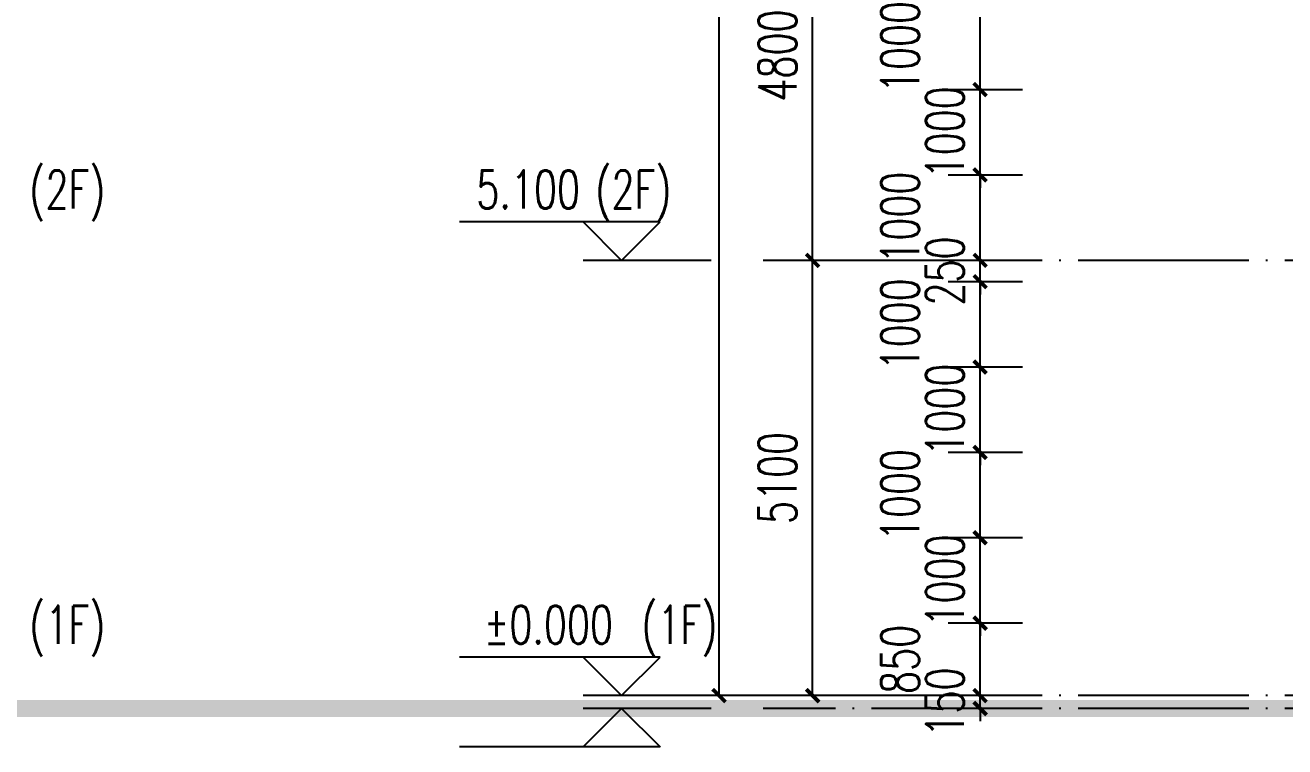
# Model space of a CAD drawing. Header units: millimetres. Extents: x 708158 to 1984082, y -168213 to -53.
# Drawn here: x 1019963 to 1034712, y -86557 to -78101 of the extents above; entities that cross this region are included whole.
import ezdxf

# ---------------------------------------------------------------- set-up
doc = ezdxf.new("R2010")
doc.units = ezdxf.units.MM
doc.header["$LTSCALE"] = 1000
doc.linetypes.add('DOTE', pattern=[2.42, 2, -0.2, 0.02, -0.2])
doc.layers.get('0').update_dxf_attribs({"color": 8})
for name, color, linetype in [('A-AXIS', 1, 'DOTE'), ('DIM_ELEV', 3, 'Continuous'), ('PUB_DIM', 3, 'Continuous'), ('PUB_TEXT', 7, 'Continuous'), ('立面加粗', 5, 'Continuous')]:
    doc.layers.add(name, color=color, linetype=linetype)
doc.styles.add('_TCH_DIM', font='SIMPLEX', dxfattribs={"bigfont": 'GBCBIG'})
doc.styles.add('_TCH_DIM_T3', font='SIMPLEX', dxfattribs={"width": 0.705882, "bigfont": 'GBCBIG'})
doc.dimstyles.new('_TCH_ARCH&&150', dxfattribs={"dimtxt": 446.25, "dimasz": 150, "dimexe": 375, "dimexo": 450, "dimgap": 189.375, "dimtad": 1, "dimdec": 0, "dimzin": 0, "dimdsep": 46, "dimtxsty": '_TCH_DIM_T3', "dimblk": 'ARCHTICK', "dimcen": 0.09, "dimclrt": 7, "dimazin": 2, "dimtfac": 1, "dimtdec": 0, "dimtix": 1, "dimtmove": 2, "dimatfit": 3, "dimfxl": 1, "dimtolj": 1, "dimtzin": 0, "dimarcsym": 0})

# ---------------------------------------------------------------- blocks, each defined once
blk = doc.blocks.new('_ArchTick')
at = {"color": 0, "linetype": 'ByBlock', "const_width": 0.3}
blk.add_lwpolyline([(-0.5, -0.5), (0.5, 0.5)], dxfattribs=at)
blk = doc.blocks.new('*D415')
at = {"layer": 'Defpoints', "color": 0, "transparency": 16777216}
for p in [(1031144, -85957), (1032092, -85957), (1032092, -86107)]:
    blk.add_point(p, dxfattribs=at)
at = {"layer": 'PUB_DIM', "color": 0, "lineweight": -2, "transparency": 16777216}
for p, q in [((1031144, -85957), (1031144, -85807)), ((1031642, -85957), (1030769, -85957)), ((1031144, -86107), (1031144, -85957)), ((1031642, -86107), (1030769, -86107)), ((1031144, -86107), (1031144, -86257))]:
    blk.add_line(p, q, dxfattribs=at)
at = {"layer": 'PUB_DIM', "color": 0, "lineweight": -2, "transparency": 16777216, "xscale": 150, "yscale": 150, "zscale": 150}
for p, rotation in [((1031144, -85957), 270), ((1031144, -86107), 90)]:
    blk.add_blockref('_ArchTick', p, dxfattribs=dict(at, rotation=rotation))
at = {"layer": 'PUB_DIM', "color": 7, "transparency": 16777216, "insert": (1030732, -86032), "char_height": 446.2, "attachment_point": 5, "rotation": 90, "style": '_TCH_DIM_T3'}
blk.add_mtext('\\A1;150', dxfattribs=at)
blk = doc.blocks.new('*D416')
at = {"layer": 'Defpoints', "color": 0, "transparency": 16777216}
for p in [(1031144, -85107), (1032092, -85107), (1032092, -85957)]:
    blk.add_point(p, dxfattribs=at)
at = {"layer": 'PUB_DIM', "color": 0, "lineweight": -2, "transparency": 16777216}
for p, q in [((1031642, -85107), (1030769, -85107)), ((1031144, -85957), (1031144, -85107)), ((1031642, -85957), (1030769, -85957))]:
    blk.add_line(p, q, dxfattribs=at)
at = {"layer": 'PUB_DIM', "color": 0, "lineweight": -2, "transparency": 16777216, "xscale": 150, "yscale": 150, "zscale": 150}
for p, rotation in [((1031144, -85107), 90), ((1031144, -85957), 270)]:
    blk.add_blockref('_ArchTick', p, dxfattribs=dict(at, rotation=rotation))
at = {"layer": 'PUB_DIM', "color": 7, "transparency": 16777216, "insert": (1030207, -85532), "char_height": 446.2, "attachment_point": 5, "rotation": 90, "style": '_TCH_DIM_T3'}
blk.add_mtext('\\A1;850', dxfattribs=at)
blk = doc.blocks.new('*D417')
at = {"layer": 'Defpoints', "color": 0, "transparency": 16777216}
for p in [(1031144, -84107), (1032092, -84107), (1032092, -85107)]:
    blk.add_point(p, dxfattribs=at)
at = {"layer": 'PUB_DIM', "color": 0, "lineweight": -2, "transparency": 16777216}
for p, q in [((1031144, -84107), (1031144, -83957)), ((1031642, -84107), (1030769, -84107)), ((1031144, -85107), (1031144, -84107)), ((1031642, -85107), (1030769, -85107)), ((1031144, -85107), (1031144, -85257))]:
    blk.add_line(p, q, dxfattribs=at)
at = {"layer": 'PUB_DIM', "color": 0, "lineweight": -2, "transparency": 16777216, "xscale": 150, "yscale": 150, "zscale": 150}
for p, rotation in [((1031144, -84107), 270), ((1031144, -85107), 90)]:
    blk.add_blockref('_ArchTick', p, dxfattribs=dict(at, rotation=rotation))
at = {"layer": 'PUB_DIM', "color": 7, "transparency": 16777216, "insert": (1030732, -84607), "char_height": 446.2, "attachment_point": 5, "rotation": 90, "style": '_TCH_DIM_T3'}
blk.add_mtext('\\A1;1000', dxfattribs=at)
blk = doc.blocks.new('*D418')
at = {"layer": 'Defpoints', "color": 0, "transparency": 16777216}
for p in [(1031144, -83107), (1032092, -83107), (1032092, -84107)]:
    blk.add_point(p, dxfattribs=at)
at = {"layer": 'PUB_DIM', "color": 0, "lineweight": -2, "transparency": 16777216}
for p, q in [((1031642, -83107), (1030769, -83107)), ((1031144, -84107), (1031144, -83107)), ((1031642, -84107), (1030769, -84107))]:
    blk.add_line(p, q, dxfattribs=at)
at = {"layer": 'PUB_DIM', "color": 0, "lineweight": -2, "transparency": 16777216, "xscale": 150, "yscale": 150, "zscale": 150}
for p, rotation in [((1031144, -83107), 90), ((1031144, -84107), 270)]:
    blk.add_blockref('_ArchTick', p, dxfattribs=dict(at, rotation=rotation))
at = {"layer": 'PUB_DIM', "color": 7, "transparency": 16777216, "insert": (1030207, -83607), "char_height": 446.2, "attachment_point": 5, "rotation": 90, "style": '_TCH_DIM_T3'}
blk.add_mtext('\\A1;1000', dxfattribs=at)
blk = doc.blocks.new('*D419')
at = {"layer": 'Defpoints', "color": 0, "transparency": 16777216}
for p in [(1031144, -82107), (1032092, -82107), (1032092, -83107)]:
    blk.add_point(p, dxfattribs=at)
at = {"layer": 'PUB_DIM', "color": 0, "lineweight": -2, "transparency": 16777216}
for p, q in [((1031144, -82107), (1031144, -81957)), ((1031642, -82107), (1030769, -82107)), ((1031144, -83107), (1031144, -82107)), ((1031642, -83107), (1030769, -83107)), ((1031144, -83107), (1031144, -83257))]:
    blk.add_line(p, q, dxfattribs=at)
at = {"layer": 'PUB_DIM', "color": 0, "lineweight": -2, "transparency": 16777216, "xscale": 150, "yscale": 150, "zscale": 150}
for p, rotation in [((1031144, -82107), 270), ((1031144, -83107), 90)]:
    blk.add_blockref('_ArchTick', p, dxfattribs=dict(at, rotation=rotation))
at = {"layer": 'PUB_DIM', "color": 7, "transparency": 16777216, "insert": (1030732, -82607), "char_height": 446.2, "attachment_point": 5, "rotation": 90, "style": '_TCH_DIM_T3'}
blk.add_mtext('\\A1;1000', dxfattribs=at)
blk = doc.blocks.new('*D420')
at = {"layer": 'Defpoints', "color": 0, "transparency": 16777216}
for p in [(1031144, -81107), (1032092, -81107), (1032092, -82107)]:
    blk.add_point(p, dxfattribs=at)
at = {"layer": 'PUB_DIM', "color": 0, "lineweight": -2, "transparency": 16777216}
for p, q in [((1031642, -81107), (1030769, -81107)), ((1031144, -82107), (1031144, -81107)), ((1031642, -82107), (1030769, -82107))]:
    blk.add_line(p, q, dxfattribs=at)
at = {"layer": 'PUB_DIM', "color": 0, "lineweight": -2, "transparency": 16777216, "xscale": 150, "yscale": 150, "zscale": 150}
for p, rotation in [((1031144, -81107), 90), ((1031144, -82107), 270)]:
    blk.add_blockref('_ArchTick', p, dxfattribs=dict(at, rotation=rotation))
at = {"layer": 'PUB_DIM', "color": 7, "transparency": 16777216, "insert": (1030207, -81607), "char_height": 446.2, "attachment_point": 5, "rotation": 90, "style": '_TCH_DIM_T3'}
blk.add_mtext('\\A1;1000', dxfattribs=at)
blk = doc.blocks.new('*D421')
at = {"layer": 'Defpoints', "color": 0, "transparency": 16777216}
for p in [(1031144, -80857), (1032092, -80857), (1032092, -81107)]:
    blk.add_point(p, dxfattribs=at)
at = {"layer": 'PUB_DIM', "color": 0, "lineweight": -2, "transparency": 16777216}
for p, q in [((1031144, -80857), (1031144, -80707)), ((1031642, -80857), (1030769, -80857)), ((1031144, -81107), (1031144, -80857)), ((1031642, -81107), (1030769, -81107)), ((1031144, -81107), (1031144, -81257))]:
    blk.add_line(p, q, dxfattribs=at)
at = {"layer": 'PUB_DIM', "color": 0, "lineweight": -2, "transparency": 16777216, "xscale": 150, "yscale": 150, "zscale": 150}
for p, rotation in [((1031144, -80857), 270), ((1031144, -81107), 90)]:
    blk.add_blockref('_ArchTick', p, dxfattribs=dict(at, rotation=rotation))
at = {"layer": 'PUB_DIM', "color": 7, "transparency": 16777216, "insert": (1030732, -80982), "char_height": 446.2, "attachment_point": 5, "rotation": 90, "style": '_TCH_DIM_T3'}
blk.add_mtext('\\A1;250', dxfattribs=at)
blk = doc.blocks.new('*D422')
at = {"layer": 'Defpoints', "color": 0, "transparency": 16777216}
for p in [(1031144, -79857), (1032092, -79857), (1032092, -80857)]:
    blk.add_point(p, dxfattribs=at)
at = {"layer": 'PUB_DIM', "color": 0, "lineweight": -2, "transparency": 16777216}
for p, q in [((1031642, -79857), (1030769, -79857)), ((1031144, -80857), (1031144, -79857)), ((1031642, -80857), (1030769, -80857))]:
    blk.add_line(p, q, dxfattribs=at)
at = {"layer": 'PUB_DIM', "color": 0, "lineweight": -2, "transparency": 16777216, "xscale": 150, "yscale": 150, "zscale": 150}
for p, rotation in [((1031144, -79857), 90), ((1031144, -80857), 270)]:
    blk.add_blockref('_ArchTick', p, dxfattribs=dict(at, rotation=rotation))
at = {"layer": 'PUB_DIM', "color": 7, "transparency": 16777216, "insert": (1030207, -80357), "char_height": 446.2, "attachment_point": 5, "rotation": 90, "style": '_TCH_DIM_T3'}
blk.add_mtext('\\A1;1000', dxfattribs=at)
blk = doc.blocks.new('*D423')
at = {"layer": 'Defpoints', "color": 0, "transparency": 16777216}
for p in [(1031144, -78857), (1032092, -78857), (1032092, -79857)]:
    blk.add_point(p, dxfattribs=at)
at = {"layer": 'PUB_DIM', "color": 0, "lineweight": -2, "transparency": 16777216}
for p, q in [((1031144, -78857), (1031144, -78707)), ((1031642, -78857), (1030769, -78857)), ((1031144, -79857), (1031144, -78857)), ((1031642, -79857), (1030769, -79857)), ((1031144, -79857), (1031144, -80007))]:
    blk.add_line(p, q, dxfattribs=at)
at = {"layer": 'PUB_DIM', "color": 0, "lineweight": -2, "transparency": 16777216, "xscale": 150, "yscale": 150, "zscale": 150}
for p, rotation in [((1031144, -78857), 270), ((1031144, -79857), 90)]:
    blk.add_blockref('_ArchTick', p, dxfattribs=dict(at, rotation=rotation))
at = {"layer": 'PUB_DIM', "color": 7, "transparency": 16777216, "insert": (1030732, -79357), "char_height": 446.2, "attachment_point": 5, "rotation": 90, "style": '_TCH_DIM_T3'}
blk.add_mtext('\\A1;1000', dxfattribs=at)
blk = doc.blocks.new('*D424')
at = {"layer": 'Defpoints', "color": 0, "transparency": 16777216}
for p in [(1031144, -77857), (1032092, -77857), (1032092, -78857)]:
    blk.add_point(p, dxfattribs=at)
at = {"layer": 'PUB_DIM', "color": 0, "lineweight": -2, "transparency": 16777216}
for p, q in [((1031642, -77857), (1030769, -77857)), ((1031144, -78857), (1031144, -77857)), ((1031642, -78857), (1030769, -78857))]:
    blk.add_line(p, q, dxfattribs=at)
at = {"layer": 'PUB_DIM', "color": 0, "lineweight": -2, "transparency": 16777216, "xscale": 150, "yscale": 150, "zscale": 150}
for p, rotation in [((1031144, -77857), 90), ((1031144, -78857), 270)]:
    blk.add_blockref('_ArchTick', p, dxfattribs=dict(at, rotation=rotation))
at = {"layer": 'PUB_DIM', "color": 7, "transparency": 16777216, "insert": (1030207, -78357), "char_height": 446.2, "attachment_point": 5, "rotation": 90, "style": '_TCH_DIM_T3'}
blk.add_mtext('\\A1;1000', dxfattribs=at)
blk = doc.blocks.new('*D743')
at = {"layer": 'Defpoints', "color": 0, "transparency": 16777216}
for p in [(1028087, -37657), (1030560, -37657), (1030560, -85957)]:
    blk.add_point(p, dxfattribs=at)
at = {"layer": 'PUB_DIM', "color": 0, "lineweight": -2, "transparency": 16777216}
for p, q in [((1030110, -37657), (1027712, -37657)), ((1028087, -85957), (1028087, -37657)), ((1030110, -85957), (1027712, -85957))]:
    blk.add_line(p, q, dxfattribs=at)
at = {"layer": 'PUB_DIM', "color": 0, "lineweight": -2, "transparency": 16777216, "xscale": 150, "yscale": 150, "zscale": 150}
for p, rotation in [((1028087, -37657), 90), ((1028087, -85957), 270)]:
    blk.add_blockref('_ArchTick', p, dxfattribs=dict(at, rotation=rotation))
at = {"layer": 'PUB_DIM', "color": 7, "transparency": 16777216, "insert": (1027674, -61807), "char_height": 446.2, "attachment_point": 5, "rotation": 90, "style": '_TCH_DIM_T3'}
blk.add_mtext('\\A1;48300', dxfattribs=at)
blk = doc.blocks.new('*D744')
at = {"layer": 'Defpoints', "color": 0, "transparency": 16777216}
for p in [(1029183, -80857), (1030560, -80857), (1030560, -85957)]:
    blk.add_point(p, dxfattribs=at)
at = {"layer": 'PUB_DIM', "color": 0, "lineweight": -2, "transparency": 16777216}
for p, q in [((1030110, -80857), (1028808, -80857)), ((1029183, -85957), (1029183, -80857)), ((1030110, -85957), (1028808, -85957))]:
    blk.add_line(p, q, dxfattribs=at)
at = {"layer": 'PUB_DIM', "color": 0, "lineweight": -2, "transparency": 16777216, "xscale": 150, "yscale": 150, "zscale": 150}
for p, rotation in [((1029183, -80857), 90), ((1029183, -85957), 270)]:
    blk.add_blockref('_ArchTick', p, dxfattribs=dict(at, rotation=rotation))
at = {"layer": 'PUB_DIM', "color": 7, "transparency": 16777216, "insert": (1028771, -83407), "char_height": 446.2, "attachment_point": 5, "rotation": 90, "style": '_TCH_DIM_T3'}
blk.add_mtext('\\A1;5100', dxfattribs=at)
blk = doc.blocks.new('*D745')
at = {"layer": 'Defpoints', "color": 0, "transparency": 16777216}
for p in [(1029183, -76057), (1030560, -76057), (1030560, -80857)]:
    blk.add_point(p, dxfattribs=at)
at = {"layer": 'PUB_DIM', "color": 0, "lineweight": -2, "transparency": 16777216}
for p, q in [((1030110, -76057), (1028808, -76057)), ((1029183, -80857), (1029183, -76057)), ((1030110, -80857), (1028808, -80857))]:
    blk.add_line(p, q, dxfattribs=at)
at = {"layer": 'PUB_DIM', "color": 0, "lineweight": -2, "transparency": 16777216, "xscale": 150, "yscale": 150, "zscale": 150}
for p, rotation in [((1029183, -76057), 90), ((1029183, -80857), 270)]:
    blk.add_blockref('_ArchTick', p, dxfattribs=dict(at, rotation=rotation))
at = {"layer": 'PUB_DIM', "color": 7, "transparency": 16777216, "insert": (1028771, -78457), "char_height": 446.2, "attachment_point": 5, "rotation": 90, "style": '_TCH_DIM_T3'}
blk.add_mtext('\\A1;4800', dxfattribs=at)

msp = doc.modelspace()

# ---------------------------------------------------------------- linework, layer by layer
at = {"layer": 'A-AXIS'}
for p, q in [((1070590.5, -80856.7), (1028603.6, -80856.7)), ((1070590.5, -85956.7), (1028603.6, -85956.7)), ((1070590.5, -86106.7), (1028603.6, -86106.7))]:
    msp.add_line(p, q, dxfattribs=at)
at = {"layer": 'DIM_ELEV'}
for p, q in [((1027396.6, -80406.7), (1025049.1, -80406.7)), ((1026946.6, -80856.7), (1026496.6, -80406.7)), ((1026946.6, -80856.7), (1027396.6, -80406.7)), ((1027996.6, -80856.7), (1026496.6, -80856.7)), ((1027396.6, -85506.7), (1025049.1, -85506.7)), ((1026946.6, -85956.7), (1026496.6, -85506.7)), ((1026946.6, -85956.7), (1027396.6, -85506.7)), ((1027996.6, -85956.7), (1026496.6, -85956.7)), ((1026946.6, -86106.7), (1026496.6, -86556.7)), ((1027996.6, -86106.7), (1026496.6, -86106.7)), ((1026946.6, -86106.7), (1027396.6, -86556.7)), ((1027396.6, -86556.7), (1025049.1, -86556.7))]:
    msp.add_line(p, q, dxfattribs=at)
at = {"layer": '立面加粗', "const_width": 200}
msp.add_lwpolyline([(976204.9, -86106.7), (1076568.2, -86106.7)], dxfattribs=at)

# ---------------------------------------------------------------- texts
at = {"layer": 'PUB_TEXT', "style": '_TCH_DIM', "width": 0.705882}
for s, p in [('(2F)', (1020010.6, -80249.2)), ('(2F)', (1026639.1, -80249.2)), ('5.100', (1025244.1, -80249.2)), ('(1F)', (1020010.6, -85349.2)), ('%%P0.000', (1025334.1, -85349.2)), ('(1F)', (1027179.1, -85349.2))]:
    msp.add_text(s, height=446.25, dxfattribs=at).set_placement(p)

# ---------------------------------------------------------------- dimensions: what is measured, and where the dimension line sits
at = {"layer": 'PUB_DIM'}
for p1, p2, distance, picture, middle in [((1030560.1, -85956.7), (1030560.1, -37656.7), 2473.1, '*D743', (1027674.5, -61806.7)), ((1030560.1, -80856.7), (1030560.1, -76056.7), 1376.7, '*D745', (1028770.9, -78456.7)), ((1032091.8, -79856.7), (1032091.8, -78856.7), 947.8, '*D423', (1030731.5, -79356.7)), ((1032091.8, -81106.7), (1032091.8, -80856.7), 947.8, '*D421', (1030731.5, -80981.7)), ((1030560.1, -85956.7), (1030560.1, -80856.7), 1376.7, '*D744', (1028770.9, -83406.7)), ((1032091.8, -83106.7), (1032091.8, -82106.7), 947.8, '*D419', (1030731.5, -82606.7)), ((1032091.8, -85106.7), (1032091.8, -84106.7), 947.8, '*D417', (1030731.5, -84606.7)), ((1032091.8, -86106.7), (1032091.8, -85956.7), 947.8, '*D415', (1030731.5, -86031.7))]:
    dim = msp.add_aligned_dim(p1=p1, p2=p2, distance=distance, dimstyle='_TCH_ARCH&&150', dxfattribs=at)
    dim.commit()
    dim.dimension.update_dxf_attribs({"geometry": picture, "text_midpoint": middle})
for base, p1, p2, picture, middle in [((1031144, -77856.7), (1032091.8, -78856.7), (1032091.8, -77856.7), '*D424', (1030206.5, -78356.7)), ((1031144, -79856.7), (1032091.8, -80856.7), (1032091.8, -79856.7), '*D422', (1030206.5, -80356.7)), ((1031144, -81106.7), (1032091.8, -82106.7), (1032091.8, -81106.7), '*D420', (1030206.5, -81606.7)), ((1031144, -83106.7), (1032091.8, -84106.7), (1032091.8, -83106.7), '*D418', (1030206.5, -83606.7)), ((1031144, -85106.7), (1032091.8, -85956.7), (1032091.8, -85106.7), '*D416', (1030206.5, -85531.7))]:
    dim = msp.add_linear_dim(base=base, p1=p1, p2=p2, angle=90, dimstyle='_TCH_ARCH&&150', dxfattribs=at)
    dim.commit()
    dim.dimension.update_dxf_attribs({"geometry": picture, "text_midpoint": middle, "dimtype": 129})

doc.saveas('drawing.dxf')
